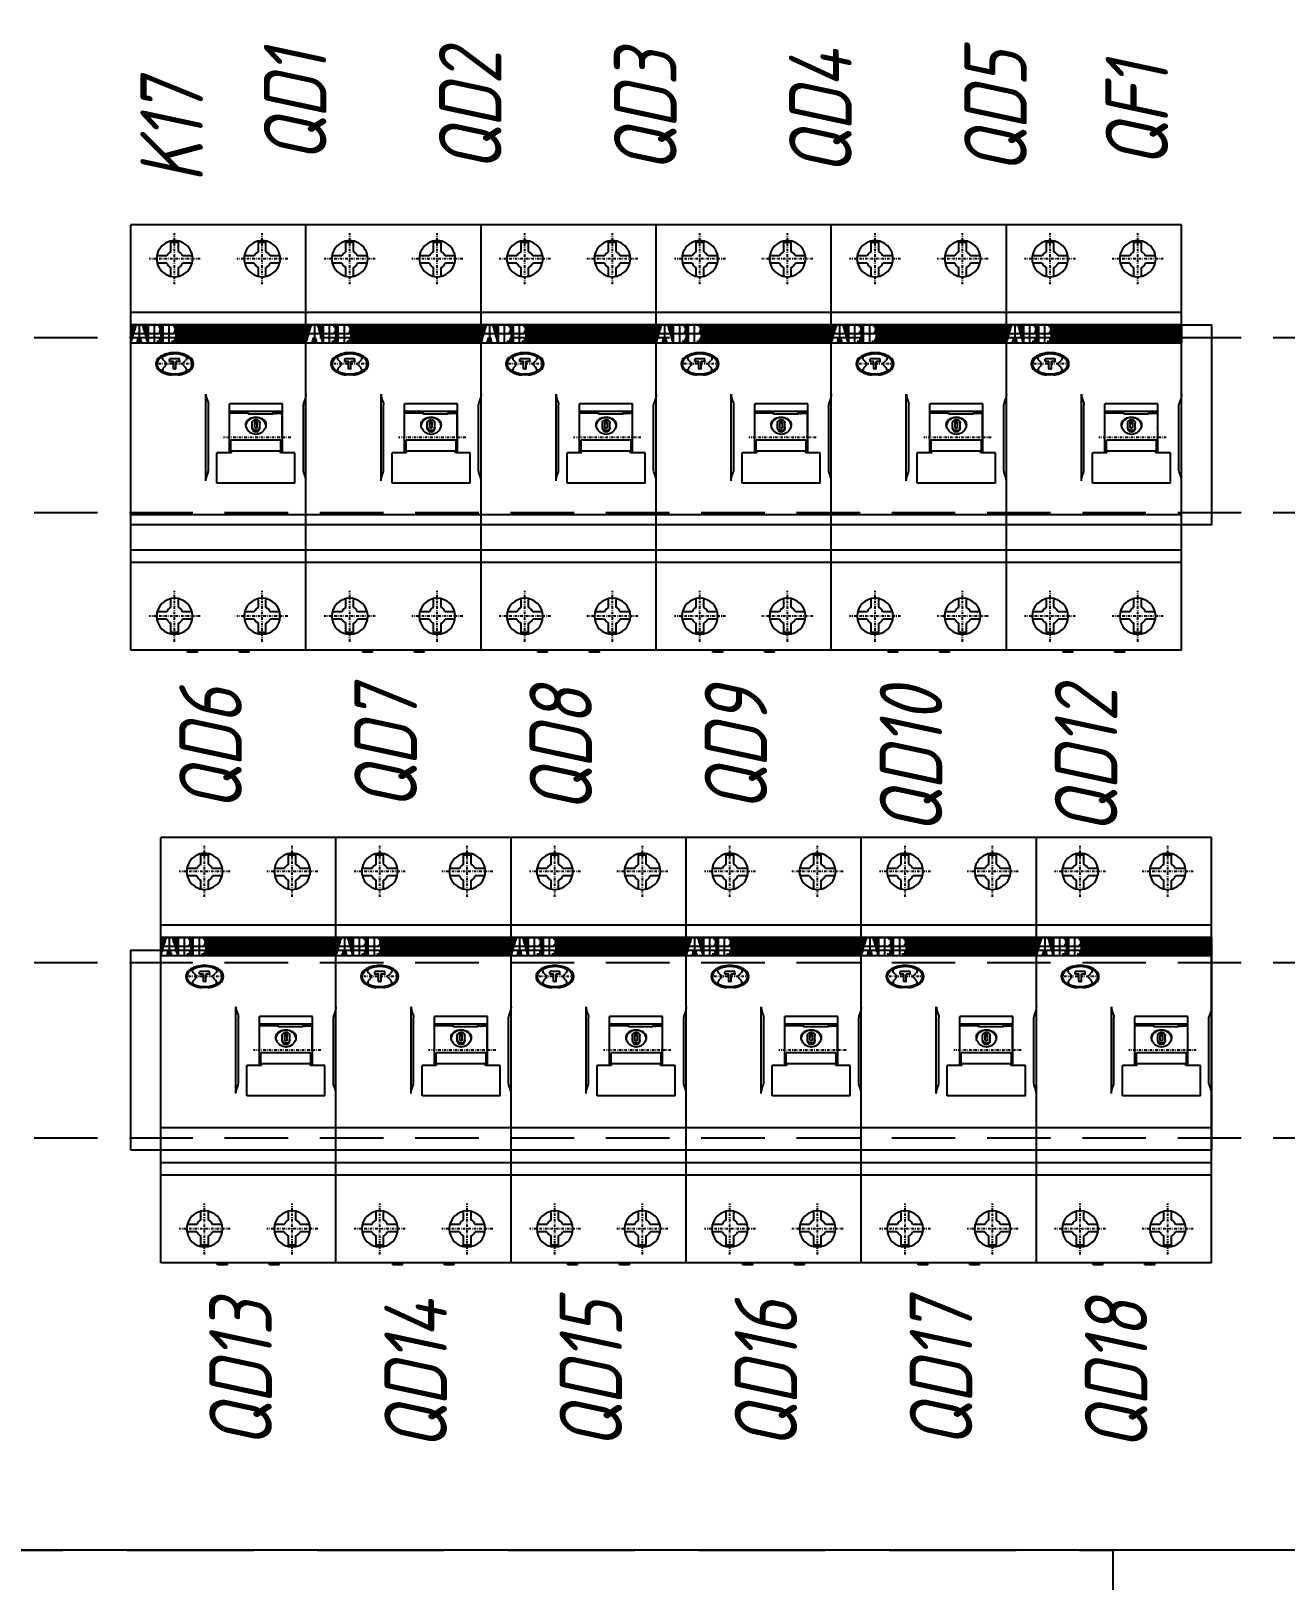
# Model space of a CAD drawing. Header units: millimetres. Extents: x -2573 to 1068, y -1220 to 2800.
# Drawn here: x 353.3 to 603.9, y 1834.1 to 2143.8 of the extents above; entities that cross this region are included whole.
import ezdxf
from ezdxf.enums import TextEntityAlignment as Align

# ---------------------------------------------------------------- set-up
doc = ezdxf.new("R2010")
doc.units = ezdxf.units.MM
doc.linetypes.add('DASHDOT', pattern=[1, 0.5, -0.25, 0, -0.25])
doc.linetypes.add('DASHED', pattern=[19.05, 12.7, -6.35])
doc.layers.add('noprint', color=2, linetype='Continuous', true_color=0xffff00, plot=False)
doc.styles.add('textstyle48', font='', dxfattribs={"width": 0.8})
doc.styles.add('textstyle49', font='', dxfattribs={"width": 0.8})
doc.styles.add('textstyle50', font='', dxfattribs={"width": 0.8})
doc.styles.add('textstyle51', font='', dxfattribs={"width": 0.8})
doc.styles.add('textstyle52', font='', dxfattribs={"width": 0.8})
doc.styles.add('textstyle53', font='', dxfattribs={"width": 0.8})
doc.styles.add('textstyle54', font='', dxfattribs={"width": 0.8})
doc.styles.add('textstyle55', font='', dxfattribs={"width": 0.8})
doc.styles.add('textstyle56', font='', dxfattribs={"width": 0.8})
doc.styles.add('textstyle57', font='', dxfattribs={"width": 0.8})
doc.styles.add('textstyle58', font='', dxfattribs={"width": 0.8})
doc.styles.add('textstyle59', font='', dxfattribs={"width": 0.8})
doc.styles.add('textstyle60', font='', dxfattribs={"width": 0.8})
doc.styles.add('textstyle61', font='', dxfattribs={"width": 0.8})
doc.styles.add('textstyle62', font='', dxfattribs={"width": 0.8})
doc.styles.add('textstyle63', font='', dxfattribs={"width": 0.8})
doc.styles.add('textstyle64', font='', dxfattribs={"width": 0.8})
doc.styles.add('textstyle66', font='', dxfattribs={"width": 0.8})
doc.styles.add('textstyle97', font='', dxfattribs={"width": 0.8})
doc.styles.get('textstyle48').set_extended_font_data('ISOCPEUR', italic=True)
doc.styles.get('textstyle49').set_extended_font_data('ISOCPEUR', italic=True)
doc.styles.get('textstyle50').set_extended_font_data('ISOCPEUR', italic=True)
doc.styles.get('textstyle51').set_extended_font_data('ISOCPEUR', italic=True)
doc.styles.get('textstyle52').set_extended_font_data('ISOCPEUR', italic=True)
doc.styles.get('textstyle53').set_extended_font_data('ISOCPEUR', italic=True)
doc.styles.get('textstyle54').set_extended_font_data('ISOCPEUR', italic=True)
doc.styles.get('textstyle55').set_extended_font_data('ISOCPEUR', italic=True)
doc.styles.get('textstyle56').set_extended_font_data('ISOCPEUR', italic=True)
doc.styles.get('textstyle57').set_extended_font_data('ISOCPEUR', italic=True)
doc.styles.get('textstyle58').set_extended_font_data('ISOCPEUR', italic=True)
doc.styles.get('textstyle59').set_extended_font_data('ISOCPEUR', italic=True)
doc.styles.get('textstyle60').set_extended_font_data('ISOCPEUR', italic=True)
doc.styles.get('textstyle61').set_extended_font_data('ISOCPEUR', italic=True)
doc.styles.get('textstyle62').set_extended_font_data('ISOCPEUR', italic=True)
doc.styles.get('textstyle63').set_extended_font_data('ISOCPEUR', italic=True)
doc.styles.get('textstyle64').set_extended_font_data('ISOCPEUR', italic=True)
doc.styles.get('textstyle66').set_extended_font_data('ISOCPEUR', italic=True)
doc.styles.get('textstyle97').set_extended_font_data('ISOCPEUR', italic=True)

# ---------------------------------------------------------------- blocks, each defined once
blk = doc.blocks.new('УЗО')
at = {"linetype": 'Continuous'}
for p, q in [((35, 39), (0, 39)), ((0, 37.14), (0, 39)), ((35, 37.14), (35, 39)), ((0, 21.5), (0, 37.14)), ((8, 35.5), (8, 35.61)), ((8, 33.66), (8, 35.5)), ((9.5, 35.5), (8, 35.5)), ((9.5, 35.5), (9.5, 35.61)), ((9.5, 33.66), (9.5, 35.5)), ((25.5, 35.5), (25.5, 35.61)), ((25.5, 33.66), (25.5, 35.5)), ((27, 35.5), (25.5, 35.5)), ((27, 35.5), (27, 35.61)), ((27, 33.66), (27, 35.5)), ((35, 21.5), (35, 37.14)), ((7.17, 32.83), (5.33, 32.83)), ((7.17, 31.33), (5.33, 31.33)), ((12.17, 32.83), (10.33, 32.83)), ((12.17, 31.33), (10.33, 31.33)), ((24.67, 32.83), (22.83, 32.83)), ((24.67, 31.33), (22.83, 31.33)), ((29.67, 32.83), (27.83, 32.83)), ((29.67, 31.33), (27.83, 31.33)), ((8, 28.89), (8, 30.49)), ((9.5, 28.89), (9.5, 30.49)), ((25.5, 28.89), (25.5, 30.49)), ((27, 28.89), (27, 30.49)), ((35, 21.5), (0, 21.5)), ((0, 19), (0, 21.5)), ((0, 19), (35, 19)), ((35, 19), (0, 19)), ((0, -19), (0, 19)), ((0, 15.4), (0, 19)), ((1.15, 18.7), (0, 18.7)), ((1.68, 18.91), (1.68, 16.32)), ((3.63, 18.7), (2.25, 18.7)), ((4.64, 18.93), (4.64, 15.59)), ((6.6, 18.7), (5.47, 18.7)), ((7.62, 18.93), (7.62, 15.59)), ((35, 18.7), (8.44, 18.7)), ((35, 19), (35, 21.5)), ((35, 19), (35, 15.4)), ((35, 17.21), (35, 19)), ((1.06, 18.4), (0, 18.4)), ((0.97, 18.1), (0, 18.1)), ((0.88, 17.8), (0, 17.8)), ((0.79, 17.5), (0, 17.5)), ((0.7, 17.2), (0, 17.2)), ((0.61, 16.9), (0, 16.9)), ((0.52, 16.6), (0, 16.6)), ((0.44, 16.3), (0, 16.3)), ((0.35, 16), (0, 16)), ((0.26, 15.7), (0, 15.7)), ((2.66, 17.25), (0.72, 17.25)), ((2.24, 15.7), (1.12, 15.7)), ((2.15, 16), (1.21, 16)), ((2.07, 16.3), (1.3, 16.3)), ((3.63, 18.4), (2.34, 18.4)), ((3.63, 18.1), (2.42, 18.1)), ((3.63, 17.8), (2.51, 17.8)), ((3.63, 17.5), (2.59, 17.5)), ((3.63, 17.2), (2.68, 17.2)), ((3.63, 16.9), (2.76, 16.9)), ((3.63, 16.6), (2.84, 16.6)), ((3.63, 16.3), (2.93, 16.3)), ((3.63, 16), (3.01, 16)), ((3.63, 15.7), (3.1, 15.7)), ((5.74, 17.25), (3.63, 17.25)), ((6.6, 15.7), (5.17, 15.7)), ((6.6, 17.5), (5.54, 17.5)), ((6.6, 16), (5.59, 16)), ((6.6, 18.4), (5.68, 18.4)), ((6.6, 17.8), (5.68, 17.8)), ((6.6, 18.1), (5.75, 18.1)), ((6.6, 17.2), (5.76, 17.2)), ((6.6, 16.3), (5.78, 16.3)), ((6.6, 16.9), (5.86, 16.9)), ((6.6, 16.6), (5.86, 16.6)), ((8.71, 17.25), (6.6, 17.25)), ((35, 15.7), (8.14, 15.7)), ((35, 17.5), (8.51, 17.5)), ((35, 16), (8.56, 16)), ((35, 18.4), (8.65, 18.4)), ((35, 17.8), (8.66, 17.8)), ((35, 18.1), (8.73, 18.1)), ((35, 17.2), (8.73, 17.2)), ((35, 16.3), (8.75, 16.3)), ((35, 16.9), (8.83, 16.9)), ((35, 16.6), (8.83, 16.6)), ((35, 5.18), (35, 17.21)), ((0, 15.4), (35, 15.4)), ((5.25, 11.3), (5.26, 11.32)), ((5.25, 11.31), (5.26, 11.32)), ((5.25, 11.27), (5.25, 11.31)), ((5.25, 11.26), (5.25, 11.3)), ((5.25, 11.27), (5.25, 11.3)), ((5.25, 11.26), (5.25, 11.26)), ((5.25, 11.25), (5.25, 11.26)), ((5.25, 11.2), (5.25, 11.25)), ((5.25, 11.25), (5.25, 11.25)), ((5.25, 11.25), (5.25, 11.25)), ((5.25, 11.25), (5.25, 11.25)), ((5.25, 11.25), (5.25, 11.25)), ((5.25, 11.25), (5.25, 11.25)), ((5.25, 11.16), (5.25, 11.2)), ((5.25, 11.16), (5.25, 11.16)), ((5.25, 11.16), (5.25, 11.16)), ((5.25, 11.16), (5.25, 11.16)), ((5.25, 11.16), (5.25, 11.16)), ((5.25, 11.16), (5.25, 11.16)), ((5.25, 11.15), (5.25, 11.16)), ((5.25, 11.15), (5.25, 11.15)), ((5.25, 11.11), (5.25, 11.15)), ((5.25, 11.1), (5.25, 11.11)), ((5.25, 11.1), (5.25, 11.1)), ((5.25, 11.09), (5.25, 11.1)), ((5.25, 11.08), (5.25, 11.09)), ((5.26, 11.06), (5.25, 11.09)), ((5.25, 11.09), (5.25, 11.09)), ((5.26, 11.06), (5.25, 11.09)), ((5.26, 11.4), (5.27, 11.45)), ((5.26, 11.39), (5.27, 11.45)), ((5.26, 11.39), (5.27, 11.45)), ((5.26, 11.39), (5.26, 11.39)), ((5.26, 11.33), (5.26, 11.38)), ((5.26, 11.37), (5.26, 11.38)), ((5.26, 11.38), (5.26, 11.38)), ((5.26, 11.33), (5.26, 11.37)), ((5.26, 11.33), (5.26, 11.37)), ((5.26, 11.33), (5.26, 11.33)), ((5.26, 11.32), (5.26, 11.33)), ((5.26, 11.32), (5.26, 11.32)), ((5.26, 11.32), (5.26, 11.32)), ((5.26, 11.05), (5.26, 11.06)), ((5.27, 11), (5.26, 11.04)), ((5.27, 11), (5.26, 11.04)), ((5.27, 11), (5.26, 11.03)), ((5.27, 11.41), (5.27, 11.45)), ((5.27, 10.94), (5.27, 10.98)), ((5.28, 11.47), (5.29, 11.51)), ((5.28, 11.47), (5.29, 11.51)), ((5.29, 10.89), (5.28, 10.93)), ((5.29, 10.88), (5.28, 10.92)), ((5.29, 11.55), (5.3, 11.58)), ((5.32, 10.76), (5.3, 10.81)), ((5.31, 11.6), (5.33, 11.66)), ((5.31, 11.6), (5.31, 11.6)), ((5.32, 11.62), (5.33, 11.66)), ((5.33, 11.67), (5.35, 11.72)), ((5.36, 11.75), (5.38, 11.79)), ((5.39, 11.8), (5.41, 11.85)), ((5.47, 10.45), (5.45, 10.48)), ((5.48, 10.43), (5.47, 10.45)), ((5.5, 10.4), (5.48, 10.43)), ((5.51, 10.39), (5.5, 10.4)), ((5.53, 10.36), (5.51, 10.38)), ((5.55, 10.34), (5.53, 10.36)), ((5.59, 12.12), (5.62, 12.15)), ((5.63, 10.25), (5.59, 10.29)), ((5.62, 12.15), (5.64, 12.17)), ((5.64, 12.17), (5.67, 12.2)), ((5.67, 12.2), (5.69, 12.22)), ((5.71, 10.16), (5.67, 10.2)), ((5.75, 12.27), (5.81, 12.32)), ((7.25, 11.2), (6.56, 11.89)), ((6.56, 10.51), (7.25, 11.2)), ((7.75, 12.1), (7.75, 12.12)), ((7.75, 11.8), (7.75, 12.1)), ((7.75, 11.79), (7.75, 11.8)), ((7.75, 11.78), (7.75, 11.8)), ((7.76, 11.75), (7.75, 11.77)), ((7.75, 11.77), (7.75, 11.77)), ((7.76, 12.15), (7.78, 12.17)), ((7.76, 12.15), (7.78, 12.17)), ((7.76, 11.75), (7.76, 11.75)), ((7.78, 12.17), (7.8, 12.19)), ((7.78, 12.17), (7.8, 12.19)), ((7.78, 12.17), (7.78, 12.17)), ((7.82, 12.2), (7.8, 12.2)), ((7.8, 12.19), (7.82, 12.2)), ((7.85, 12.2), (7.82, 12.2)), ((7.83, 12.2), (7.85, 12.2)), ((7.85, 11.7), (7.83, 11.7)), ((9.65, 12.2), (7.85, 12.2)), ((8.4, 11.7), (7.85, 11.7)), ((8.41, 11.58), (8.41, 11.7)), ((8.47, 11.67), (8.47, 11.67)), ((8.48, 11.65), (8.47, 11.67)), ((8.49, 11.64), (8.48, 11.65)), ((8.49, 11.63), (8.48, 11.65)), ((8.5, 11.63), (8.49, 11.63)), ((8.5, 11.62), (8.5, 11.63)), ((8.5, 11.6), (8.5, 11.62)), ((8.5, 10.5), (8.5, 11.6)), ((8.5, 10.31), (8.5, 10.5)), ((8.5, 10.3), (8.5, 10.31)), ((8.53, 10.23), (8.51, 10.25)), ((8.53, 10.23), (8.51, 10.25)), ((8.53, 10.23), (8.52, 10.24)), ((8.55, 10.21), (8.53, 10.23)), ((8.55, 10.21), (8.53, 10.23)), ((8.53, 10.23), (8.53, 10.23)), ((8.57, 10.2), (8.55, 10.21)), ((8.56, 10.2), (8.55, 10.2)), ((8.56, 10.2), (8.57, 10.2)), ((8.6, 10.2), (8.57, 10.2)), ((8.9, 10.2), (8.6, 10.2)), ((8.93, 10.2), (8.9, 10.2)), ((8.93, 10.2), (8.95, 10.21)), ((8.94, 10.2), (8.93, 10.2)), ((8.94, 10.2), (8.95, 10.2)), ((8.95, 10.21), (8.97, 10.23)), ((8.95, 10.21), (8.97, 10.23)), ((8.97, 10.23), (8.99, 10.25)), ((8.97, 10.23), (8.99, 10.25)), ((8.97, 10.23), (8.98, 10.24)), ((8.97, 10.23), (8.97, 10.23)), ((9, 11.62), (9, 11.63)), ((9, 11.63), (9.01, 11.63)), ((9, 11.6), (9, 11.62)), ((9, 10.5), (9, 11.6)), ((9, 10.31), (9, 10.5)), ((9, 10.3), (9, 10.31)), ((9.01, 11.63), (9.02, 11.65)), ((9.01, 11.64), (9.02, 11.65)), ((9.02, 11.65), (9.03, 11.67)), ((9.03, 11.67), (9.03, 11.67)), ((9.09, 11.59), (9.09, 11.6)), ((9.1, 11.58), (9.09, 11.59)), ((9.65, 11.7), (9.1, 11.7)), ((9.67, 12.2), (9.65, 12.2)), ((9.68, 12.2), (9.65, 12.2)), ((9.65, 11.7), (9.67, 11.7)), ((9.68, 12.2), (9.69, 12.2)), ((9.7, 12.2), (9.69, 12.2)), ((9.72, 12.17), (9.7, 12.19)), ((9.74, 12.15), (9.72, 12.17)), ((9.74, 11.75), (9.75, 11.77)), ((9.74, 11.75), (9.74, 11.75)), ((9.75, 12.1), (9.75, 12.12)), ((9.75, 11.8), (9.75, 12.1)), ((9.75, 11.79), (9.75, 11.8)), ((9.75, 11.78), (9.75, 11.8)), ((9.75, 11.77), (9.75, 11.77)), ((10.25, 11.2), (10.94, 11.89)), ((10.94, 10.51), (10.25, 11.2)), ((11.74, 12.28), (11.69, 12.32)), ((11.69, 10.08), (11.75, 10.13)), ((11.83, 12.2), (11.79, 12.24)), ((11.81, 10.18), (11.83, 10.2)), ((11.83, 10.2), (11.86, 10.23)), ((11.86, 10.23), (11.88, 10.25)), ((11.91, 12.11), (11.87, 12.15)), ((11.88, 10.25), (11.91, 10.28)), ((11.99, 12.02), (11.95, 12.06)), ((11.95, 10.34), (11.97, 10.36)), ((11.97, 10.36), (11.99, 10.39)), ((12, 12), (11.99, 12.01)), ((12.02, 11.97), (12, 12)), ((12.03, 11.95), (12.02, 11.97)), ((12.05, 11.92), (12.03, 11.95)), ((12.06, 11.9), (12.05, 11.92)), ((12.08, 11.87), (12.06, 11.9)), ((12.09, 11.85), (12.08, 11.87)), ((12.08, 10.54), (12.1, 10.58)), ((12.1, 11.82), (12.09, 11.85)), ((12.1, 10.58), (12.11, 10.6)), ((12.11, 11.8), (12.11, 11.82)), ((12.13, 11.76), (12.11, 11.8)), ((12.14, 11.75), (12.13, 11.76)), ((12.15, 11.73), (12.14, 11.75)), ((12.14, 10.65), (12.15, 10.67)), ((12.18, 11.64), (12.16, 11.68)), ((12.17, 10.74), (12.19, 10.8)), ((12.17, 10.74), (12.19, 10.79)), ((12.19, 10.8), (12.19, 10.8)), ((12.21, 11.54), (12.2, 11.58)), ((12.2, 10.81), (12.21, 10.87)), ((12.22, 11.48), (12.21, 11.51)), ((12.21, 10.89), (12.23, 10.94)), ((12.21, 10.88), (12.22, 10.93)), ((12.21, 10.89), (12.22, 10.93)), ((12.23, 11.41), (12.23, 11.46)), ((12.23, 11.42), (12.23, 11.46)), ((12.24, 11.36), (12.23, 11.4)), ((12.24, 11.36), (12.23, 11.4)), ((12.23, 10.95), (12.24, 11.01)), ((12.23, 10.95), (12.24, 11.01)), ((12.23, 10.95), (12.23, 10.99)), ((12.23, 10.95), (12.23, 10.99)), ((12.24, 11.34), (12.24, 11.35)), ((12.25, 11.31), (12.24, 11.34)), ((12.25, 11.31), (12.24, 11.34)), ((12.24, 11.08), (12.25, 11.1)), ((12.24, 11.08), (12.25, 11.09)), ((12.24, 11.07), (12.24, 11.08)), ((12.24, 11.08), (12.24, 11.08)), ((12.24, 11.08), (12.24, 11.08)), ((12.24, 11.03), (12.24, 11.07)), ((12.24, 11.02), (12.24, 11.07)), ((12.24, 11.03), (12.24, 11.07)), ((12.24, 11.07), (12.24, 11.07)), ((12.24, 11.02), (12.24, 11.03)), ((12.24, 11.02), (12.24, 11.02)), ((12.24, 11.01), (12.24, 11.01)), ((12.25, 11.31), (12.25, 11.32)), ((12.25, 11.31), (12.25, 11.31)), ((12.25, 11.31), (12.25, 11.31)), ((12.25, 11.3), (12.25, 11.31)), ((12.25, 11.3), (12.25, 11.3)), ((12.25, 11.29), (12.25, 11.3)), ((12.25, 11.28), (12.25, 11.29)), ((12.25, 11.25), (12.25, 11.28)), ((12.25, 11.26), (12.25, 11.28)), ((12.25, 11.25), (12.25, 11.25)), ((12.25, 11.24), (12.25, 11.25)), ((12.25, 11.24), (12.25, 11.24)), ((12.25, 11.24), (12.25, 11.24)), ((12.25, 11.24), (12.25, 11.24)), ((12.25, 11.24), (12.25, 11.24)), ((12.25, 11.2), (12.25, 11.24)), ((12.25, 11.24), (12.25, 11.24)), ((12.25, 11.15), (12.25, 11.2)), ((12.25, 11.14), (12.25, 11.15)), ((12.25, 11.15), (12.25, 11.15)), ((12.25, 11.15), (12.25, 11.15)), ((12.25, 11.15), (12.25, 11.15)), ((12.25, 11.15), (12.25, 11.15)), ((12.25, 11.15), (12.25, 11.15)), ((12.25, 11.1), (12.25, 11.14)), ((12.25, 11.14), (12.25, 11.14)), ((12.25, 11.1), (12.25, 11.13)), ((12.25, 11.09), (12.25, 11.13)), ((9.8, 9.05), (7.7, 9.05)), ((8.03, 9.25), (8.02, 9.25)), ((15, -12.18), (15, 5.18)), ((30.3, 3.21), (19.7, 3.21)), ((19.7, -6.57), (19.7, 3.21)), ((30.3, -6.57), (30.3, 3.21)), ((35, -12.18), (35, 5.18)), ((15.5, -10.08), (15.5, 3.08)), ((30.3, 1.7), (19.7, 1.7)), ((23.45, 1.35), (19.7, 1.35)), ((23.42, 1.35), (23.45, 1.5)), ((23.45, 1.13), (23.45, 1.7)), ((28.45, 1.13), (23.45, 1.13)), ((28.45, 1.13), (28.45, 1.7)), ((28.45, 1.34), (28.45, 1.5)), ((30.25, 1.3), (28.95, 1.3)), ((30.25, 1.13), (30.25, 1.3)), ((30.25, -1.91), (30.25, 1.13)), ((34.5, -10.08), (34.5, 3.08)), ((24.25, -1.41), (24.25, -0.54)), ((24.25, -1.7), (24.25, -1.41)), ((24.75, -1.41), (24.75, -0.54)), ((25.25, -1.41), (25.25, -0.54)), ((25.75, -1.41), (25.75, -0.54)), ((25.75, -1.7), (25.75, -1.41)), ((30.25, -2.46), (30.25, -1.91)), ((30.25, -3.2), (30.25, -2.46)), ((30, -4.07), (20, -4.07)), ((20, -6.26), (20, -4.07)), ((30, -6.26), (30, -4.07)), ((17.2, -8.77), (17.2, -6.57)), ((20.1, -6.57), (17.2, -6.57)), ((17.2, -12.61), (17.2, -8.77)), ((20, -6.57), (20, -6.26)), ((20.1, -6.26), (20, -6.26)), ((29.9, -6.21), (20.1, -6.21)), ((20.1, -6.57), (20.1, -6.21)), ((29.9, -6.57), (29.9, -6.21)), ((30, -6.26), (29.9, -6.26)), ((32.8, -6.57), (29.9, -6.57)), ((30, -6.57), (30, -6.26)), ((32.8, -8.77), (32.8, -6.57)), ((32.8, -12.61), (32.8, -8.77)), ((35, -19), (35, -12.18)), ((32.8, -12.61), (17.2, -12.61)), ((35, -19), (0, -19)), ((0, -24.21), (0, -19)), ((35, -24.21), (35, -19)), ((0, -26), (0, -24.21)), ((35, -26), (35, -24.21)), ((35, -26), (0, -26)), ((0, -28.5), (0, -26)), ((35, -28.5), (35, -26)), ((35, -28.5), (0, -28.5)), ((0, -44.14), (0, -28.5)), ((35, -44.14), (35, -28.5)), ((8, -37.49), (8, -35.89)), ((9.5, -37.49), (9.5, -35.89)), ((25.5, -37.49), (25.5, -35.89)), ((27, -37.49), (27, -35.89)), ((7.17, -38.33), (5.33, -38.33)), ((7.17, -39.83), (5.33, -39.83)), ((12.17, -38.33), (10.33, -38.33)), ((12.17, -39.83), (10.33, -39.83)), ((24.67, -38.33), (22.83, -38.33)), ((24.67, -39.83), (22.83, -39.83)), ((29.67, -38.33), (27.83, -38.33)), ((29.67, -39.83), (27.83, -39.83)), ((8, -42.5), (8, -40.66)), ((8, -42.61), (8, -42.5)), ((9.5, -42.5), (8, -42.5)), ((9.5, -42.5), (9.5, -40.66)), ((9.5, -42.61), (9.5, -42.5)), ((25.5, -42.5), (25.5, -40.66)), ((27, -42.5), (25.5, -42.5)), ((25.5, -42.61), (25.5, -42.5)), ((27, -42.5), (27, -40.66)), ((27, -42.61), (27, -42.5)), ((0, -46), (0, -44.14)), ((35, -46), (0, -46)), ((11.35, -46.4), (11.35, -46)), ((13.3, -46.4), (11.35, -46.4)), ((13.3, -46.4), (13.3, -46)), ((21.7, -46.4), (21.7, -46)), ((23.65, -46.4), (21.7, -46.4)), ((23.65, -46.4), (23.65, -46)), ((35, -46), (35, -44.14))]:
    blk.add_line(p, q, dxfattribs=at)
at = {"linetype": 'DASHDOT'}
for p, q in [((8.75, 27.15), (8.75, 37.35)), ((26.25, 27.15), (26.25, 37.35)), ((13.85, 32.25), (3.65, 32.25)), ((31.35, 32.25), (21.15, 32.25)), ((12.65, 11.2), (4.85, 11.2)), ((31.95, -3.5), (18.5, -3.5)), ((8.75, -44.35), (8.75, -34.15)), ((26.25, -44.35), (26.25, -34.15)), ((13.85, -39.25), (3.65, -39.25)), ((31.35, -39.25), (21.15, -39.25))]:
    blk.add_line(p, q, dxfattribs=at)
at = {"linetype": 'Continuous'}
for points in [[(6.56, 11.89), (6.45, 12.03), (6.39, 12.18), (6.35, 12.33), (6.35, 12.47), (6.38, 12.61), (6.4, 12.66)], [(11.1, 12.66), (11.14, 12.52), (11.15, 12.47), (11.14, 12.33), (11.11, 12.17), (11.05, 12.03), (10.94, 11.89)], [(5.55, 12.06), (5.41, 11.84), (5.31, 11.61), (5.26, 11.39)], [(5.45, 10.48), (5.35, 10.69), (5.28, 10.92), (5.26, 11.04)], [(5.28, 11.47), (5.3, 11.59)], [(6.56, 10.51), (6.45, 10.37), (6.39, 10.22), (6.35, 10.07), (6.35, 9.93), (6.38, 9.79), (6.4, 9.74)], [(7.75, 12.1), (7.77, 12.15), (7.81, 12.19), (7.85, 12.2)], [(7.85, 11.7), (7.8, 11.72), (7.76, 11.76), (7.75, 11.8)], [(7.75, 11.79), (7.75, 11.77)], [(7.82, 12.2), (7.8, 12.2)], [(8.43, 11.7), (8.41, 11.7)], [(8.47, 11.67), (8.43, 11.7)], [(8.49, 11.64), (8.49, 11.65)], [(8.53, 10.23), (8.5, 10.28), (8.5, 10.31)], [(8.55, 10.2), (8.57, 10.2)], [(8.93, 10.2), (8.95, 10.2)], [(8.97, 10.23), (9, 10.28), (9, 10.31)], [(9.01, 11.65), (9.01, 11.64)], [(9.03, 11.67), (9.07, 11.7)], [(9.09, 11.7), (9.07, 11.7)], [(9.09, 11.59), (9.09, 11.7)], [(9.1, 11.58), (9.1, 11.58)], [(9.75, 12.1), (9.73, 12.15), (9.69, 12.19), (9.65, 12.2)], [(9.65, 11.7), (9.7, 11.72), (9.74, 11.76), (9.75, 11.8)], [(9.7, 12.2), (9.68, 12.2)], [(9.68, 12.2), (9.74, 12.15)], [(9.84, 11.58), (9.75, 11.79)], [(9.75, 11.77), (9.75, 11.79)], [(9.84, 11.58), (9.84, 11.58)], [(11.1, 9.74), (11.14, 9.88), (11.15, 9.93), (11.14, 10.07), (11.11, 10.23), (11.05, 10.37), (10.94, 10.51)], [(12, 10.4), (12.11, 10.6), (12.19, 10.8), (12.24, 11.01)], [(12.24, 11.36), (12.19, 11.59), (12.15, 11.71)], [(15, 5.18), (15.01, 4.93), (15.09, 4.45), (15.22, 4.02), (15.42, 3.51)], [(15.42, 3.51), (15.47, 3.38), (15.5, 3.08)], [(34.58, 3.51), (34.53, 3.38), (34.5, 3.08)], [(35, 5.18), (34.99, 4.93), (34.91, 4.45), (34.78, 4.02), (34.58, 3.51)], [(23, -0.96), (23.01, -0.76), (23.05, -0.58), (23.12, -0.4), (23.21, -0.23), (23.33, -0.08), (23.46, 0.06), (23.62, 0.18), (23.79, 0.28), (24.07, 0.4), (24.37, 0.48), (24.68, 0.53), (25.01, 0.55), (25.34, 0.53), (25.65, 0.48), (25.95, 0.39), (26.22, 0.27), (26.39, 0.17), (26.54, 0.05), (26.68, -0.08), (26.79, -0.24), (26.88, -0.4), (26.95, -0.58), (26.99, -0.77), (27, -0.96)], [(26.99, -1.12), (26.93, -0.8), (26.79, -0.5), (26.6, -0.23), (26.35, 0), (26.06, 0.2), (25.72, 0.34), (25.37, 0.43), (25, 0.46), (24.63, 0.43), (24.28, 0.34), (23.94, 0.2), (23.65, 0), (23.4, -0.23), (23.21, -0.5), (23.07, -0.8), (23.01, -1.12)], [(24.25, -0.54), (24.28, -0.38), (24.36, -0.24), (24.49, -0.11), (24.66, -0.03), (24.8, 0.02), (24.96, 0.03), (25.12, 0.03), (25.27, 0), (25.47, -0.09), (25.62, -0.21), (25.72, -0.37), (25.75, -0.54)], [(28.45, 1.5), (28.53, 1.42), (28.68, 1.34), (28.87, 1.31), (28.95, 1.3)], [(27, -0.96), (26.99, -1.17), (26.95, -1.37), (26.88, -1.58), (26.79, -1.78), (26.67, -1.97), (26.54, -2.15), (26.38, -2.32), (26.21, -2.47), (25.94, -2.65), (25.65, -2.78), (25.34, -2.87), (25.01, -2.9), (24.69, -2.87), (24.38, -2.79), (24.08, -2.66), (23.81, -2.49), (23.64, -2.33), (23.48, -2.16), (23.34, -1.98), (23.22, -1.79), (23.12, -1.58), (23.06, -1.38), (23.01, -1.17), (23, -0.96)], [(25.75, -1.41), (25.73, -1.58), (25.65, -1.75), (25.54, -1.9), (25.39, -2.01), (25.23, -2.08), (25.06, -2.12), (24.88, -2.11), (24.71, -2.06), (24.52, -1.95), (24.38, -1.79), (24.28, -1.61), (24.25, -1.41)], [(24.25, -1.7), (24.26, -1.82), (24.31, -1.94), (24.38, -2.06), (24.47, -2.15), (24.58, -2.23), (24.71, -2.29), (24.85, -2.33), (25, -2.34), (25.15, -2.33), (25.29, -2.29), (25.42, -2.23), (25.53, -2.15), (25.62, -2.06), (25.69, -1.94), (25.74, -1.82), (25.75, -1.7)], [(24.75, -0.54), (24.77, -0.47), (24.82, -0.4), (24.9, -0.36), (25, -0.34), (25.1, -0.36), (25.18, -0.4), (25.23, -0.47), (25.25, -0.54)], [(25.25, -0.84), (25.23, -0.75), (25.18, -0.68), (25.1, -0.64), (25, -0.62), (24.9, -0.64), (24.82, -0.68), (24.77, -0.75), (24.75, -0.84)], [(25.25, -1.41), (25.23, -1.49), (25.18, -1.57), (25.1, -1.62), (25, -1.64), (24.9, -1.62), (24.82, -1.57), (24.77, -1.49), (24.75, -1.41)], [(30.3, -3.34), (30.25, -3.24), (30.25, -3.2)], [(15, -12.18), (15.01, -11.93), (15.09, -11.46), (15.22, -11.02), (15.42, -10.51)], [(15.42, -10.51), (15.47, -10.38), (15.5, -10.08)], [(34.58, -10.51), (34.53, -10.38), (34.5, -10.08)], [(35, -12.18), (34.99, -11.93), (34.91, -11.46), (34.78, -11.02), (34.58, -10.51)]]:
    blk.add_lwpolyline(points, dxfattribs=at)
blk.add_lwpolyline([(9.84, 11.58), (9.84, 11.58)], close=True, dxfattribs=at)
for centre, radius, start, end in [((8.75, 32.25), 3.6, 90.0027, 270.0045), ((8.75, 32.25), 3.6, 270.0027, 90.0045), ((26.25, 32.25), 3.6, 89.9991, 270.0009), ((26.25, 32.25), 3.6, 269.9991, 90.0009), ((8.75, 32.08), 1.75, 115.3769, 154.6231), ((8.75, 32.08), 1.75, 205.3769, 244.6231), ((8.75, 32.08), 1.75, 25.3769, 64.6231), ((8.75, 32.08), 1.75, 295.3769, 334.6231), ((26.25, 32.08), 1.75, 115.3769, 154.6231), ((26.25, 32.08), 1.75, 205.3769, 244.6231), ((26.25, 32.08), 1.75, 25.3769, 64.6231), ((26.25, 32.08), 1.75, 295.3769, 334.6231), ((6.65, 11.2), 1.65, 126.7597, 233.2363), ((8.75, 7.86), 5.59, 89.9995, 123.5102), ((8.75, 7.86), 5.34, 116.08, 123.439), ((8.75, 7.86), 5.34, 117.296, 117.3473), ((8.75, 7.86), 5.34, 90.0018, 116.0816), ((8.75, 7.86), 5.34, 116.1045, 116.1333), ((8.75, 7.86), 5.34, 113.2103, 114.3475), ((8.75, 7.86), 5.34, 108.8142, 108.9146), ((8.75, 7.86), 5.34, 106.9305, 108.435), ((8.75, 7.86), 5.34, 102.6157, 103.5158), ((8.75, 7.86), 5.34, 100.5768, 102.2353), ((8.75, 7.86), 5.34, 98.558, 100.1655), ((8.75, 7.86), 5.34, 94.2071, 94.8101), ((8.75, 7.86), 5.34, 92.2699, 94.0621), ((8.75, 7.86), 5.59, 56.4892, 89.9999), ((8.75, 7.86), 5.34, 63.9151, 89.9998), ((8.75, 7.86), 5.34, 56.561, 63.92), ((8.75, 7.86), 5.34, 60.802, 60.8437), ((8.75, 7.86), 5.34, 59.5332, 59.7138), ((10.85, 11.2), 1.65, 306.7638, 53.2403), ((6.65, 11.2), 1.4, 176.2532, 176.5499), ((6.65, 11.2), 1.4, 178.0691, 179.1381), ((6.65, 11.2), 1.4, 180.3411, 180.8633), ((6.65, 11.2), 1.4, 184.3092, 184.4107), ((6.65, 11.2), 1.4, 184.7865, 184.9739), ((6.65, 11.2), 1.4, 172.5243, 173.9706), ((6.65, 11.2), 1.4, 184.9928, 185.7395), ((6.65, 11.2), 1.4, 189.6548, 190.4884), ((6.65, 11.2), 1.4, 168.6094, 168.7389), ((6.65, 11.2), 1.4, 194.284, 195.3353), ((6.65, 11.2), 1.4, 163.5446, 164.6449), ((6.65, 11.2), 1.4, 162.3461, 162.6192), ((6.65, 11.2), 1.4, 161.5566, 161.6323), ((6.65, 11.2), 1.4, 198.8673, 200.2984), ((6.65, 11.2), 1.4, 158.5797, 159.6261), ((6.65, 11.2), 1.4, 203.6265, 205.0428), ((6.65, 11.2), 1.4, 154.2603, 154.5143), ((6.65, 11.2), 1.4, 153.1137, 153.1363), ((6.65, 11.2), 1.4, 208.5598, 209.8206), ((6.65, 11.2), 1.4, 149.1072, 150.9297), ((6.65, 11.2), 1.4, 148.9637, 148.9894), ((6.65, 11.2), 1.4, 211.2205, 211.7558), ((6.65, 11.2), 1.4, 210.8886, 210.9405), ((6.65, 11.2), 1.4, 146.4689, 148.1456), ((6.65, 11.2), 1.4, 215.3015, 215.7736), ((6.65, 11.2), 1.4, 215.9382, 216.6041), ((6.65, 11.2), 1.4, 142.19, 143.3962), ((6.65, 11.2), 1.4, 139.0886, 142.0659), ((6.65, 11.2), 1.4, 218.2015, 220.6373), ((6.65, 11.2), 1.4, 220.7026, 221.5018), ((6.65, 11.2), 1.4, 137.099, 138.7072), ((6.65, 11.2), 1.4, 223.0818, 225.5351), ((6.65, 11.2), 1.4, 135.8682, 136.0977), ((8.75, 14.54), 5.59, 236.4872, 259.1497), ((6.65, 11.2), 1.4, 225.5332, 226.6243), ((6.65, 11.2), 1.4, 132.2693, 133.8242), ((6.65, 11.2), 1.4, 130.0757, 133.0936), ((6.65, 11.2), 1.4, 227.9979, 232.9534), ((8.75, 14.54), 5.34, 236.5587, 243.9182), ((8.75, 7.86), 5.34, 122.1583, 122.2034), ((8.75, 14.54), 5.34, 239.5323, 239.7131), ((8.75, 14.54), 5.34, 240.801, 240.8434), ((8.75, 14.54), 5.34, 243.9128, 269.9988), ((7.85, 12.1), 0.1, 119.9998, 168.7353), ((7.85, 12.1), 0.1, 168.7348, 180), ((7.85, 11.8), 0.1, 179.9994, 191.2647), ((7.85, 11.8), 0.1, 210, 258.7348), ((7.85, 12.1), 0.1, 90, 101.2652), ((7.85, 11.8), 0.1, 258.7353, 270.0006), ((8.4, 11.6), 0.1, 0.0007, 89.9993), ((8.6, 10.3), 0.1, 179.9965, 188.4495), ((8.6, 10.3), 0.1, 209.9998, 213.7331), ((8.6, 10.3), 0.1, 213.7332, 270), ((8.75, 14.54), 5.34, 269.9999, 296.0871), ((8.9, 10.3), 0.1, 269.9994, 326.2669), ((8.9, 10.3), 0.1, 326.2668, 330), ((9.1, 11.6), 0.1, 90.0007, 179.9993), ((8.9, 10.3), 0.1, 351.5473, 359.9968), ((9.65, 12.1), 0.1, 78.7348, 90), ((9.65, 11.8), 0.1, 269.9994, 281.2647), ((9.65, 11.8), 0.1, 281.2652, 330), ((9.65, 12.1), 0.1, 11.2647, 60.0002), ((9.65, 12.1), 0.1, 0, 11.2652), ((9.65, 11.8), 0.1, 348.7353, 0.0006), ((8.75, 14.54), 5.59, 280.8501, 303.5128), ((8.75, 14.54), 5.34, 296.0816, 303.4413), ((8.75, 14.54), 5.34, 296.1073, 296.1342), ((8.75, 14.54), 5.34, 297.2983, 297.3494), ((8.75, 14.54), 5.34, 302.1605, 302.2057), ((10.85, 11.2), 1.4, 49.3653, 52.9579), ((10.85, 11.2), 1.4, 48.0019, 50.4749), ((10.85, 11.2), 1.4, 310.0794, 313.0976), ((10.85, 11.2), 1.4, 312.2355, 313.8491), ((10.85, 11.2), 1.4, 45.1424, 46.6531), ((10.85, 11.2), 1.4, 43.0847, 45.5385), ((10.85, 11.2), 1.4, 315.8725, 316.1017), ((10.85, 11.2), 1.4, 317.105, 318.6097), ((10.85, 11.2), 1.4, 40.6586, 41.5347), ((10.85, 11.2), 1.4, 38.2034, 40.6397), ((10.85, 11.2), 1.4, 319.0922, 322.0691), ((10.85, 11.2), 1.4, 322.069, 323.3987), ((10.85, 11.2), 1.4, 35.9231, 36.6194), ((10.85, 11.2), 1.4, 35.3058, 35.7751), ((10.85, 11.2), 1.4, 324.6984, 325.0344), ((10.85, 11.2), 1.4, 326.5508, 327.8758), ((10.85, 11.2), 1.4, 31.1991, 31.7737), ((10.85, 11.2), 1.4, 30.8822, 30.9413), ((10.85, 11.2), 1.4, 329.1114, 330.9325), ((10.85, 11.2), 1.4, 328.9669, 328.9928), ((10.85, 11.2), 1.4, 28.8721, 29.699), ((10.85, 11.2), 1.4, 26.1475, 26.4798), ((10.85, 11.2), 1.4, 333.1179, 333.1403), ((10.85, 11.2), 1.4, 334.2604, 334.5165), ((10.85, 11.2), 1.4, 24.071, 24.8957), ((10.85, 11.2), 1.4, 21.3508, 22.0669), ((10.85, 11.2), 1.4, 337.9373, 339.7103), ((10.85, 11.2), 1.4, 20.2645, 20.2999), ((10.85, 11.2), 1.4, 19.305, 20.0963), ((10.85, 11.2), 1.4, 18.8675, 18.8831), ((10.85, 11.2), 1.4, 16.5862, 17.6539), ((10.85, 11.2), 1.4, 341.5588, 341.6347), ((10.85, 11.2), 1.4, 343.5469, 344.8143), ((10.85, 11.2), 1.4, 14.552, 15.2509), ((10.85, 11.2), 1.4, 11.8365, 13.2409), ((10.85, 11.2), 1.4, 348.6291, 348.7432), ((10.85, 11.2), 1.4, 9.8055, 10.4622), ((10.85, 11.2), 1.4, 7.0974, 8.6223), ((10.85, 11.2), 1.4, 5.0608, 5.698), ((10.85, 11.2), 1.4, 4.7938, 4.9802), ((10.85, 11.2), 1.4, 352.5262, 353.9726), ((10.85, 11.2), 1.4, 0.3443, 0.8661), ((10.85, 11.2), 1.4, 358.0694, 359.1399), ((10.85, 11.2), 1.4, 356.2558, 356.552), ((8.75, 14.54), 5.59, 253.5477, 262.9537), ((8.75, 14.54), 5.59, 277.0461, 286.4523), ((31.05, -0.65), 2.55, 108.5237, 126.7042), ((31.05, -0.65), 1.3, 130.9234, 133.7354), ((31.05, -0.65), 2.25, 111.153, 112.6458), ((31.05, -0.65), 2.25, 111.1429, 112.6344), ((31.05, -0.65), 1.3, 226.2679, 229.0796), ((31.05, -0.65), 2.25, 247.3498, 248.8431), ((31.05, -0.65), 2.25, 247.3656, 248.857), ((31.05, -0.65), 2.55, 250.1692, 251.4812), ((8.75, -39.25), 3.6, 90.0002, 269.9998), ((8.75, -39.25), 3.6, 270.0002, 89.9998), ((26.25, -39.25), 3.6, 89.9979, 269.9975), ((26.25, -39.25), 3.6, 269.9979, 89.9975), ((8.75, -39.08), 1.75, 115.3769, 154.6231), ((8.75, -39.08), 1.75, 205.3769, 244.6231), ((8.75, -39.08), 1.75, 25.3769, 64.6231), ((8.75, -39.08), 1.75, 295.3769, 334.6231), ((26.25, -39.08), 1.75, 115.3769, 154.6231), ((26.25, -39.08), 1.75, 205.3769, 244.6231), ((26.25, -39.08), 1.75, 25.3769, 64.6231), ((26.25, -39.08), 1.75, 295.3769, 334.6231)]:
    blk.add_arc(centre, radius, start, end, dxfattribs=at)

msp = doc.modelspace()

# ---------------------------------------------------------------- linework, layer by layer
at = {"color": 0, "linetype": 'DASHED'}
for p, q in [((106.25, 2082.5), (856.25, 2082.5)), ((106.25, 2047.5), (856.25, 2047.5)), ((106.25, 1957.5), (856.25, 1957.5)), ((106.25, 1922.5), (856.25, 1922.5))]:
    msp.add_line(p, q, dxfattribs=at)
at = {"linetype": 'DASHED', "ltscale": 2}
msp.add_lwpolyline([(29.5, 1520), (29.5, 1840), (569.5, 1840), (569.5, 1520)], close=True, dxfattribs=at)
at = {"layer": 'noprint'}
for points in [[(106.25, 1840), (106.25, 2290), (856.25, 2290), (856.25, 1840)], [(373.25, 2045), (373.25, 2085), (589.25, 2085), (589.25, 2045)], [(373.25, 1920), (373.25, 1960), (589.25, 1960), (589.25, 1920)]]:
    msp.add_lwpolyline(points, close=True, dxfattribs=at)

# ---------------------------------------------------------------- block references
for p in [(373.25, 2066), (408.25, 2066), (443.25, 2066), (478.25, 2066), (513.25, 2066), (548.25, 2066), (379.25, 1943.5), (414.25, 1943.5), (449.25, 1943.5), (484.25, 1943.5), (519.25, 1943.5), (554.25, 1943.5)]:
    msp.add_blockref('УЗО', p)

# ---------------------------------------------------------------- texts
at = {"color": 1, "lineweight": 40, "true_color": 0xff0000, "width": 0.8}
for s, style, p in [('QD1', 'textstyle53', (412.33, 2139.86)), ('QD2', 'textstyle52', (447.33, 2139.86)), ('QD3', 'textstyle51', (482.33, 2139.86)), ('QD4', 'textstyle50', (517.33, 2139.86)), ('QD5', 'textstyle49', (552.33, 2139.86)), ('QF1', 'textstyle66', (580.58, 2137.43)), ('QD7', 'textstyle59', (430.43, 2012.42)), ('QD8', 'textstyle58', (465.43, 2012.42)), ('QD9', 'textstyle57', (500.43, 2012.42)), ('QD10', 'textstyle56', (535.43, 2012.42)), ('QD12', 'textstyle55', (570.43, 2012.42)), ('QD6', 'textstyle48', (395.43, 2012.42)), ('QD13', 'textstyle54', (401.43, 1889.92)), ('QD14', 'textstyle63', (436.43, 1889.92)), ('QD15', 'textstyle62', (471.43, 1889.92)), ('QD16', 'textstyle61', (506.43, 1889.92)), ('QD17', 'textstyle60', (541.43, 1889.92)), ('QD18', 'textstyle64', (576.43, 1889.92))]:
    msp.add_text(s, height=12.5, rotation=90, dxfattribs=dict(at, style=style)).set_placement(p, align=Align.RIGHT)
at = {"color": 1, "lineweight": 40, "true_color": 0xff0000, "style": 'textstyle97', "width": 0.8}
msp.add_text('K17', height=12.5, rotation=90, dxfattribs=at).set_placement((387.66, 2113.48))

doc.saveas('drawing.dxf')
